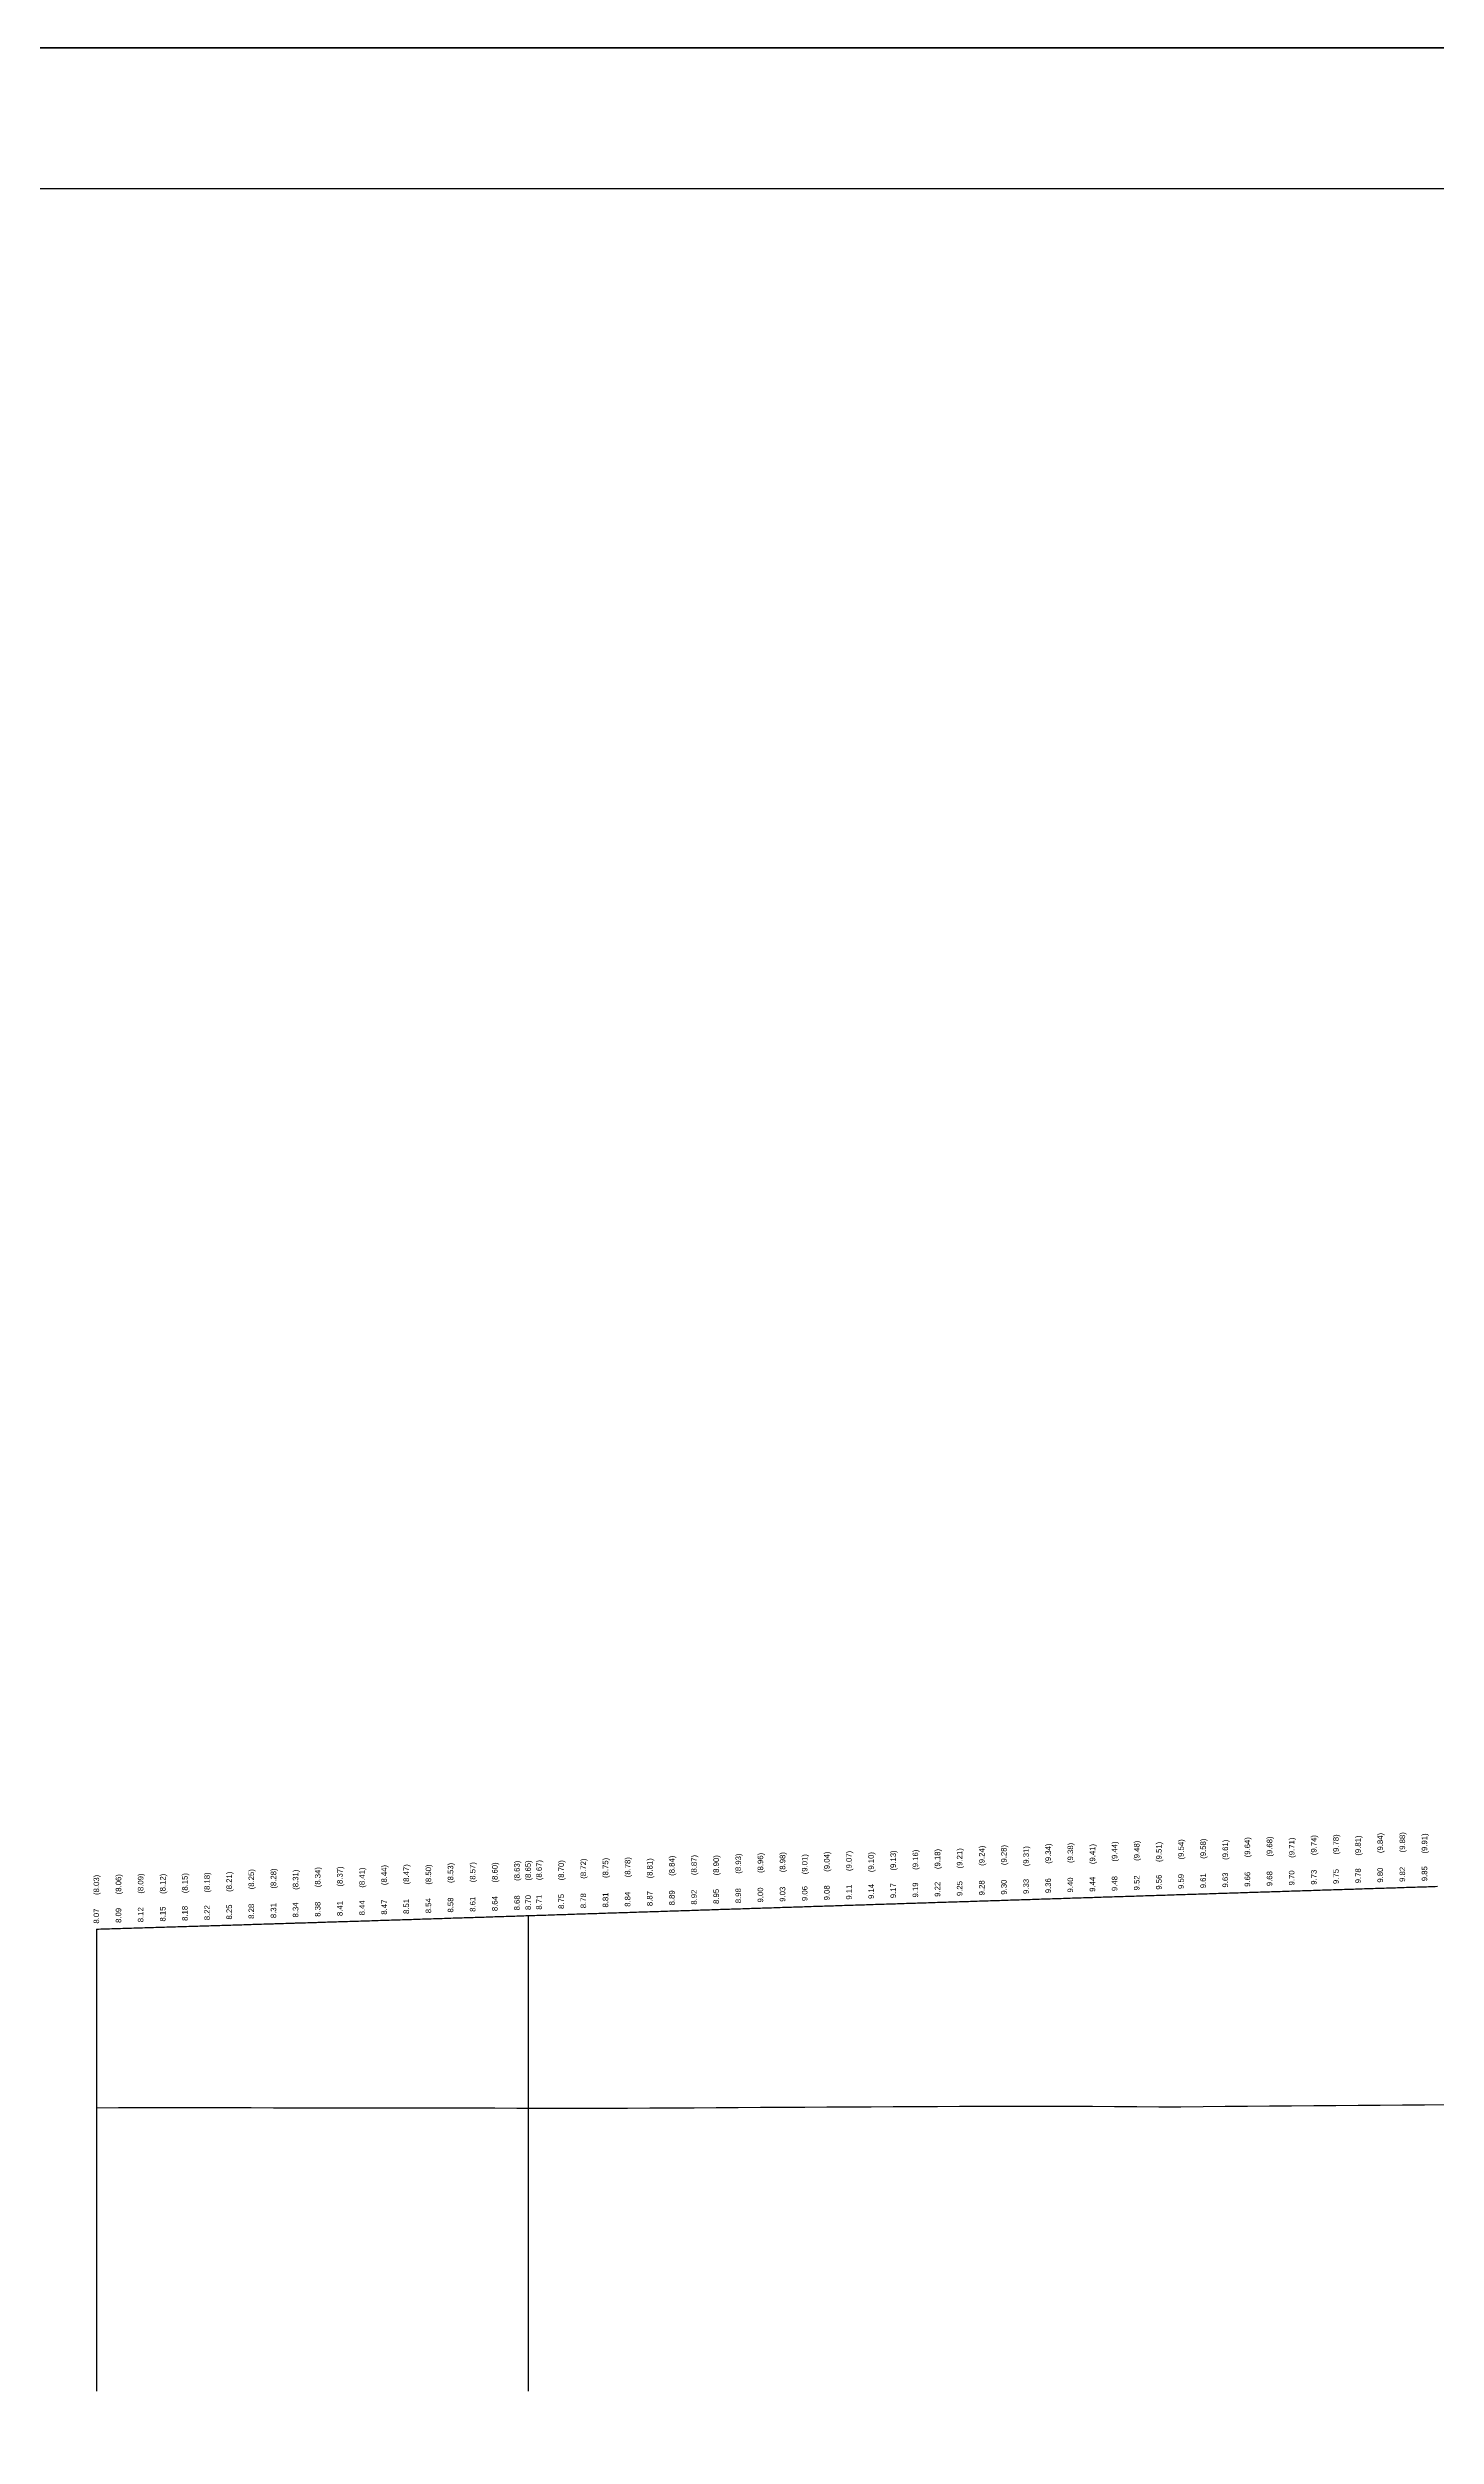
# Model space of a CAD drawing. Header units: millimetres. Extents: x 1864 to 10174863, y -4887456 to 5366151.
# Drawn here: x 6466644 to 6529370, y -10390 to 97511 of the extents above; entities that cross this region are included whole.
import ezdxf
from ezdxf import colors
from ezdxf.entities.mleader import LeaderData, LeaderLine
from ezdxf.enums import TextEntityAlignment as Align
from ezdxf.math import Vec2, Vec3

# ---------------------------------------------------------------- set-up
doc = ezdxf.new("R2010")
doc.units = ezdxf.units.MM
doc.layers.add('1-Бетон', color=106, linetype='Continuous', lineweight=35)
doc.layers.add('ИС_Выноска', color=3, linetype='Continuous', lineweight=18)
for name, color, linetype in [('Красный профиль', 1, 'Continuous'), ('Рабочие отметки', 7, 'Continuous'), ('Рабочие отметки доп.', 7, 'Continuous'), ('Черный профиль', 3, 'Continuous')]:
    doc.layers.add(name, color=color, linetype=linetype)
doc.styles.add('0', font='isocpeur.ttf', dxfattribs={"width": 0.8, "oblique": 15})
doc.styles.get("Standard").update_dxf_attribs({"font": 'arial.ttf'})

msp = doc.modelspace()

# ---------------------------------------------------------------- linework, layer by layer
at = {"color": 1}
msp.add_lwpolyline([(6417088, 91146.6), (6986110.6, 91146.6), (6986110.6, -72566.7), (6417088, -72566.7)], close=True, dxfattribs=at)
at = {"layer": '1-Бетон', "color": 6}
msp.add_lwpolyline([(6402815.7, 97510.8), (7328166.6, 97510.8), (7328166.6, -105940.4), (6402815.7, -105940.4)], close=True, dxfattribs=at)
at = {"layer": 'Красный профиль', "linetype": 'Continuous'}
for p, q in [((6488343.1, 13130.9), (6488343.1, -8355.7)), ((6468838.6, 12518.7), (6468838.6, -8355.7))]:
    msp.add_line(p, q, dxfattribs=at)
at = {"layer": 'Красный профиль', "linetype": 'Continuous', "flags": 128}
msp.add_lwpolyline([(6468838.6, 12518.7), (6468938.1, 12521.7), (6469037.6, 12524.8), (6469137.1, 12527.8), (6469236.6, 12530.8), (6469336.1, 12533.8), (6469435.6, 12536.8), (6469535.1, 12539.8), (6469634.7, 12542.9), (6469734.2, 12545.9), (6469833.7, 12548.9), (6469838.6, 12549), (6469933.2, 12551.9), (6470032.7, 12554.9), (6470132.2, 12558), (6470231.7, 12561), (6470331.2, 12564), (6470430.8, 12567.1), (6470530.3, 12570.1), (6470629.8, 12573.1), (6470729.3, 12576.1), (6470828.8, 12579.2), (6470838.6, 12579.5), (6470928.3, 12582.2), (6471027.8, 12585.3), (6471127.3, 12588.3), (6471226.9, 12591.3), (6471326.4, 12594.4), (6471425.9, 12597.4), (6471525.4, 12600.4), (6471624.9, 12603.5), (6471724.4, 12606.5), (6471823.9, 12609.6), (6471838.6, 12610), (6471923.5, 12612.6), (6472023, 12615.7), (6472122.5, 12618.7), (6472222, 12621.8), (6472321.5, 12624.8), (6472421, 12627.9), (6472520.5, 12630.9), (6472620, 12634), (6472719.6, 12637), (6472819.1, 12640.1), (6472838.6, 12640.7), (6472918.6, 12643.1), (6473018.1, 12646.2), (6473117.6, 12649.3), (6473217.1, 12652.3), (6473316.6, 12655.4), (6473416.1, 12658.5), (6473515.7, 12661.5), (6473615.2, 12664.6), (6473714.7, 12667.6), (6473814.2, 12670.7), (6473838.6, 12671.5), (6473913.7, 12673.8), (6474013.2, 12676.9), (6474112.7, 12679.9), (6474212.2, 12683), (6474311.8, 12686.1), (6474411.3, 12689.1), (6474510.8, 12692.2), (6474610.3, 12695.3), (6474709.8, 12698.4), (6474809.3, 12701.5), (6474838.6, 12702.4), (6474908.8, 12704.5), (6475008.3, 12707.6), (6475107.9, 12710.7), (6475207.4, 12713.8), (6475306.9, 12716.9), (6475406.4, 12720), (6475505.9, 12723), (6475605.4, 12726.1), (6475704.9, 12729.2), (6475804.5, 12732.3), (6475838.6, 12733.4), (6475904, 12735.4), (6476003.5, 12738.5), (6476103, 12741.6), (6476202.5, 12744.7), (6476302, 12747.8), (6476401.5, 12750.9), (6476501, 12754), (6476600.6, 12757.1), (6476700.1, 12760.2), (6476799.6, 12763.3), (6476838.6, 12764.5), (6476899.1, 12766.4), (6476998.6, 12769.5), (6477098.1, 12772.6), (6477197.6, 12775.7), (6477297.1, 12778.8), (6477396.7, 12781.9), (6477496.2, 12785), (6477595.7, 12788.1), (6477695.2, 12791.3), (6477794.7, 12794.4), (6477838.6, 12795.7), (6477894.2, 12797.5), (6477993.7, 12800.6), (6478093.2, 12803.7), (6478192.8, 12806.8), (6478292.3, 12810), (6478391.8, 12813.1), (6478491.3, 12816.2), (6478590.8, 12819.3), (6478690.3, 12822.4), (6478789.8, 12825.6), (6478838.6, 12827.1), (6478889.3, 12828.7), (6478988.9, 12831.8), (6479088.4, 12834.9), (6479187.9, 12838.1), (6479287.4, 12841.2), (6479386.9, 12844.3), (6479486.4, 12847.5), (6479585.9, 12850.6), (6479685.4, 12853.7), (6479785, 12856.9), (6479838.6, 12858.6), (6479884.5, 12860), (6479984, 12863.2), (6480083.5, 12866.3), (6480183, 12869.4), (6480282.5, 12872.6), (6480382, 12875.7), (6480481.6, 12878.9), (6480581.1, 12882), (6480680.6, 12885.2), (6480780.1, 12888.3), (6480838.6, 12890.2), (6480879.6, 12891.5), (6480979.1, 12894.6), (6481078.6, 12897.8), (6481178.1, 12900.9), (6481277.7, 12904.1), (6481377.2, 12907.2), (6481476.7, 12910.4), (6481576.2, 12913.5), (6481675.7, 12916.7), (6481775.2, 12919.9), (6481838.6, 12921.9), (6481874.7, 12923), (6481974.2, 12926.2), (6482073.8, 12929.3), (6482173.3, 12932.5), (6482272.8, 12935.7), (6482372.3, 12938.8), (6482471.8, 12942), (6482571.3, 12945.2), (6482670.8, 12948.3), (6482770.3, 12951.5), (6482838.6, 12953.7), (6482869.9, 12954.7), (6482969.4, 12957.9), (6483068.9, 12961), (6483168.4, 12964.2), (6483267.9, 12967.4), (6483367.4, 12970.6), (6483466.9, 12973.7), (6483566.4, 12976.9), (6483666, 12980.1), (6483765.5, 12983.3), (6483838.6, 12985.6), (6483865, 12986.5), (6483964.5, 12989.7), (6484064, 12992.8), (6484163.5, 12996), (6484263, 12999.2), (6484362.5, 13002.4), (6484462.1, 13005.6), (6484561.6, 13008.8), (6484661.1, 13012), (6484760.6, 13015.2), (6484838.6, 13017.7), (6484860.1, 13018.4), (6484959.6, 13021.6), (6485059.1, 13024.8), (6485158.7, 13028), (6485258.2, 13031.2), (6485357.7, 13034.4), (6485457.2, 13037.6), (6485556.7, 13040.8), (6485656.2, 13044), (6485755.7, 13047.2), (6485838.6, 13049.9), (6485855.2, 13050.4), (6485954.8, 13053.6), (6486054.3, 13056.8), (6486153.8, 13060), (6486253.3, 13063.2), (6486352.8, 13066.4), (6486452.3, 13069.7), (6486551.8, 13072.9), (6486651.3, 13076.1), (6486750.9, 13079.3), (6486838.6, 13082.1), (6486850.4, 13082.5), (6486949.9, 13085.7), (6487049.4, 13089), (6487148.9, 13092.2), (6487248.4, 13095.4), (6487347.9, 13098.6), (6487447.4, 13101.9), (6487547, 13105.1), (6487646.5, 13108.3), (6487746, 13111.5), (6487838.6, 13114.5), (6487845.5, 13114.8), (6487945, 13118), (6488044.5, 13121.2), (6488144, 13124.5), (6488243.5, 13127.7), (6488343.1, 13130.9), (6488443, 13134.2), (6488543, 13137.4), (6488642.9, 13140.7), (6488742.9, 13143.9), (6488838.6, 13147), (6488842.8, 13147.2), (6488942.8, 13150.4), (6489042.7, 13153.7), (6489142.7, 13156.9), (6489242.6, 13160.2), (6489342.6, 13163.4), (6489442.5, 13166.7), (6489542.5, 13169.9), (6489642.4, 13173.2), (6489742.4, 13176.4), (6489838.6, 13179.5), (6489842.3, 13179.7), (6489942.3, 13182.9), (6490042.2, 13186.2), (6490142.2, 13189.4), (6490242.1, 13192.7), (6490342.1, 13195.9), (6490442, 13199.2), (6490542, 13202.4), (6490641.9, 13205.6), (6490741.9, 13208.9), (6490838.6, 13212), (6490841.8, 13212.1), (6490941.8, 13215.4), (6491041.7, 13218.6), (6491141.7, 13221.9), (6491241.6, 13225.1), (6491341.6, 13228.4), (6491441.5, 13231.6), (6491541.5, 13234.9), (6491641.4, 13238.1), (6491741.4, 13241.3), (6491838.6, 13244.5), (6491841.3, 13244.6), (6491941.3, 13247.8), (6492041.2, 13251.1), (6492141.2, 13254.3), (6492241.1, 13257.6), (6492341.1, 13260.8), (6492441, 13264), (6492541, 13267.3), (6492640.9, 13270.5), (6492740.9, 13273.8), (6492838.6, 13276.9), (6492840.8, 13277), (6492940.8, 13280.3), (6493040.7, 13283.5), (6493140.7, 13286.7), (6493240.6, 13290), (6493340.6, 13293.2), (6493440.5, 13296.5), (6493540.5, 13299.7), (6493640.4, 13303), (6493740.4, 13306.2), (6493838.6, 13309.4), (6493840.3, 13309.4), (6493940.3, 13312.7), (6494040.2, 13315.9), (6494140.2, 13319.2), (6494240.1, 13322.4), (6494340.1, 13325.6), (6494440, 13328.9), (6494540, 13332.1), (6494639.9, 13335.4), (6494739.9, 13338.6), (6494838.6, 13341.8), (6494839.8, 13341.8), (6494939.8, 13345.1), (6495039.7, 13348.3), (6495139.7, 13351.5), (6495239.6, 13354.8), (6495339.6, 13358), (6495439.5, 13361.3), (6495539.5, 13364.5), (6495639.4, 13367.7), (6495739.4, 13371), (6495838.6, 13374.2), (6495839.3, 13374.2), (6495939.3, 13377.5), (6496039.2, 13380.7), (6496139.2, 13383.9), (6496239.1, 13387.2), (6496339.1, 13390.4), (6496439, 13393.6), (6496539, 13396.9), (6496638.9, 13400.1), (6496738.9, 13403.3), (6496838.6, 13406.6), (6496838.8, 13406.6), (6496938.8, 13409.8), (6497038.7, 13413), (6497138.7, 13416.3), (6497238.6, 13419.5), (6497338.6, 13422.8), (6497438.5, 13426), (6497538.5, 13429.2), (6497638.4, 13432.5), (6497738.4, 13435.7), (6497838.3, 13438.9), (6497838.6, 13438.9), (6497938.3, 13442.2), (6498038.2, 13445.4), (6498138.2, 13448.6), (6498238.1, 13451.9), (6498338.1, 13455.1), (6498438, 13458.3), (6498538, 13461.6), (6498637.9, 13464.8), (6498737.9, 13468), (6498837.8, 13471.2), (6498838.6, 13471.3), (6498937.8, 13474.5), (6499037.7, 13477.7), (6499137.7, 13480.9), (6499237.6, 13484.2), (6499337.6, 13487.4), (6499437.5, 13490.6), (6499537.5, 13493.9), (6499637.4, 13497.1), (6499737.4, 13500.3), (6499837.3, 13503.6), (6499838.6, 13503.6), (6499937.3, 13506.8), (6500037.2, 13510), (6500137.2, 13513.2), (6500237.1, 13516.5), (6500337.1, 13519.7), (6500437, 13522.9), (6500537, 13526.2), (6500636.9, 13529.4), (6500736.9, 13532.6), (6500836.8, 13535.9), (6500838.6, 13535.9), (6500936.8, 13539.1), (6501036.7, 13542.3), (6501136.7, 13545.5), (6501236.6, 13548.8), (6501336.6, 13552), (6501436.5, 13555.2), (6501536.5, 13558.4), (6501636.4, 13561.7), (6501736.4, 13564.9), (6501836.3, 13568.1), (6501838.6, 13568.2), (6501936.3, 13571.4), (6502036.2, 13574.6), (6502136.2, 13577.8), (6502236.1, 13581), (6502336.1, 13584.3), (6502436, 13587.5), (6502536, 13590.7), (6502636, 13593.9), (6502735.9, 13597.2), (6502835.9, 13600.4), (6502838.6, 13600.5), (6502935.8, 13603.6), (6503035.8, 13606.8), (6503135.7, 13610.1), (6503235.7, 13613.3), (6503335.6, 13616.5), (6503435.6, 13619.7), (6503535.5, 13623), (6503635.5, 13626.2), (6503735.4, 13629.4), (6503835.4, 13632.6), (6503838.6, 13632.7), (6503935.3, 13635.8), (6504035.3, 13639.1), (6504135.2, 13642.3), (6504235.2, 13645.5), (6504335.1, 13648.7), (6504435.1, 13652), (6504535, 13655.2), (6504635, 13658.4), (6504734.9, 13661.6), (6504834.9, 13664.8), (6504838.6, 13665), (6504934.8, 13668.1), (6505034.8, 13671.3), (6505134.7, 13674.5), (6505234.7, 13677.7), (6505334.6, 13681), (6505434.6, 13684.2), (6505534.5, 13687.4), (6505634.5, 13690.6), (6505734.4, 13693.8), (6505834.4, 13697.1), (6505838.6, 13697.2), (6505934.3, 13700.3), (6506034.3, 13703.5), (6506134.2, 13706.7), (6506234.2, 13709.9), (6506334.1, 13713.2), (6506434.1, 13716.4), (6506534, 13719.6), (6506634, 13722.8), (6506733.9, 13726), (6506833.9, 13729.2), (6506838.6, 13729.4), (6506933.8, 13732.5), (6507033.8, 13735.7), (6507133.7, 13738.9), (6507233.7, 13742.1), (6507333.6, 13745.3), (6507433.6, 13748.5), (6507533.5, 13751.8), (6507633.5, 13755), (6507733.4, 13758.2), (6507833.4, 13761.4), (6507838.6, 13761.6), (6507933.3, 13764.6), (6508033.3, 13767.8), (6508133.2, 13771.1), (6508233.2, 13774.3), (6508333.1, 13777.5), (6508433.1, 13780.7), (6508533, 13783.9), (6508633, 13787.1), (6508732.9, 13790.4), (6508832.9, 13793.6), (6508838.6, 13793.7), (6508932.8, 13796.8), (6509032.8, 13800), (6509132.7, 13803.2), (6509232.7, 13806.4), (6509332.6, 13809.6), (6509432.6, 13812.8), (6509532.5, 13816.1), (6509632.5, 13819.3), (6509732.4, 13822.5), (6509832.4, 13825.7), (6509838.6, 13825.9), (6509932.3, 13828.9), (6510032.3, 13832.1), (6510132.2, 13835.3), (6510232.2, 13838.6), (6510332.1, 13841.8), (6510432.1, 13845), (6510532, 13848.2), (6510632, 13851.4), (6510731.9, 13854.6), (6510831.9, 13857.8), (6510838.6, 13858), (6510931.8, 13861), (6511031.8, 13864.2), (6511131.7, 13867.5), (6511231.7, 13870.7), (6511331.6, 13873.9), (6511431.6, 13877.1), (6511531.5, 13880.3), (6511631.5, 13883.5), (6511731.4, 13886.7), (6511831.4, 13889.9), (6511838.6, 13890.2), (6511931.3, 13893.1), (6512031.3, 13896.3), (6512131.2, 13899.5), (6512231.2, 13902.8), (6512331.1, 13906), (6512431.1, 13909.2), (6512531, 13912.4), (6512631, 13915.6), (6512730.9, 13918.8), (6512830.9, 13922), (6512838.6, 13922.3), (6512930.8, 13925.2), (6513030.8, 13928.4), (6513130.7, 13931.6), (6513230.7, 13934.8), (6513330.6, 13938), (6513430.6, 13941.2), (6513530.5, 13944.5), (6513630.5, 13947.7), (6513730.4, 13950.9), (6513830.4, 13954.1), (6513838.6, 13954.3), (6513930.3, 13957.3), (6514030.3, 13960.5), (6514130.2, 13963.7), (6514230.2, 13966.9), (6514330.1, 13970.1), (6514430.1, 13973.3), (6514530, 13976.5), (6514630, 13979.7), (6514729.9, 13982.9), (6514829.9, 13986.1), (6514838.6, 13986.4), (6514929.8, 13989.3), (6515029.8, 13992.5), (6515129.7, 13995.7), (6515229.7, 13998.9), (6515329.6, 14002.1), (6515429.6, 14005.3), (6515529.5, 14008.5), (6515629.5, 14011.7), (6515729.4, 14014.9), (6515829.4, 14018.1), (6515838.6, 14018.4), (6515929.3, 14021.4), (6516029.3, 14024.6), (6516129.2, 14027.8), (6516229.2, 14031), (6516329.1, 14034.2), (6516429.1, 14037.4), (6516529, 14040.6), (6516629, 14043.8), (6516728.9, 14047), (6516828.9, 14050.2), (6516838.6, 14050.5), (6516928.8, 14053.4), (6517028.8, 14056.6), (6517128.7, 14059.8), (6517228.7, 14063), (6517328.6, 14066.2), (6517428.6, 14069.4), (6517528.5, 14072.6), (6517628.5, 14075.8), (6517728.4, 14079), (6517828.4, 14082.2), (6517838.6, 14082.5), (6517928.3, 14085.4), (6518028.3, 14088.6), (6518128.2, 14091.8), (6518228.2, 14095), (6518328.1, 14098.1), (6518428.1, 14101.3), (6518528, 14104.5), (6518628, 14107.7), (6518727.9, 14110.9), (6518827.9, 14114.1), (6518838.6, 14114.5), (6518927.8, 14117.3), (6519027.8, 14120.5), (6519127.7, 14123.7), (6519227.7, 14126.9), (6519327.6, 14130.1), (6519427.6, 14133.3), (6519527.5, 14136.5), (6519627.5, 14139.7), (6519727.4, 14142.9), (6519827.4, 14146.1), (6519838.6, 14146.5), (6519927.3, 14149.3), (6520027.3, 14152.5), (6520127.2, 14155.7), (6520227.2, 14158.9), (6520327.2, 14162.1), (6520427.1, 14165.3), (6520527.1, 14168.5), (6520627, 14171.7), (6520727, 14174.8), (6520826.9, 14178), (6520838.6, 14178.4), (6520926.9, 14181.2), (6521026.8, 14184.4), (6521126.8, 14187.6), (6521226.7, 14190.8), (6521326.7, 14194), (6521426.6, 14197.2), (6521526.6, 14200.4), (6521626.5, 14203.6), (6521726.5, 14206.8), (6521826.4, 14210), (6521838.6, 14210.4), (6521926.4, 14213.2), (6522026.3, 14216.3), (6522126.3, 14219.5), (6522226.2, 14222.7), (6522326.2, 14225.9), (6522426.1, 14229.1), (6522526.1, 14232.3), (6522626, 14235.5), (6522726, 14238.7), (6522825.9, 14241.9), (6522838.6, 14242.3), (6522925.9, 14245.1), (6523025.8, 14248.3), (6523125.8, 14251.4), (6523225.7, 14254.6), (6523325.7, 14257.8), (6523425.6, 14261), (6523525.6, 14264.2), (6523625.5, 14267.4), (6523725.5, 14270.6), (6523825.4, 14273.8), (6523838.6, 14274.2), (6523925.4, 14277), (6524025.3, 14280.1), (6524125.3, 14283.3), (6524225.2, 14286.5), (6524325.2, 14289.7), (6524425.1, 14292.9), (6524525.1, 14296.1), (6524625, 14299.3), (6524725, 14302.5), (6524824.9, 14305.6), (6524838.6, 14306.1), (6524924.9, 14308.8), (6525024.8, 14312), (6525124.8, 14315.2), (6525224.7, 14318.4), (6525324.7, 14321.6), (6525424.6, 14324.8), (6525524.6, 14327.9), (6525624.5, 14331.1), (6525724.5, 14334.3), (6525824.4, 14337.5), (6525838.6, 14337.9), (6525924.4, 14340.7), (6526024.3, 14343.9), (6526124.3, 14347), (6526224.2, 14350.2), (6526324.2, 14353.4), (6526424.1, 14356.6), (6526524.1, 14359.8), (6526624, 14363), (6526724, 14366.1), (6526823.9, 14369.3), (6526838.6, 14369.8), (6526923.9, 14372.5), (6527023.8, 14375.7), (6527123.8, 14378.9), (6527223.7, 14382.1), (6527323.7, 14385.2), (6527423.6, 14388.4), (6527523.6, 14391.6), (6527623.5, 14394.8), (6527723.5, 14398), (6527823.4, 14401.2), (6527838.6, 14401.6), (6527923.4, 14404.3), (6528023.3, 14407.5), (6528123.3, 14410.7), (6528223.2, 14413.9), (6528323.2, 14417.1), (6528423.1, 14420.2), (6528523.1, 14423.4), (6528623, 14426.6), (6528723, 14429.8), (6528822.9, 14433), (6528838.6, 14433.5), (6528922.9, 14436.1), (6529022.8, 14439.3), (6529122.8, 14442.5), (6529222.7, 14445.7), (6529322.7, 14448.9), (6529422.6, 14452)], dxfattribs=at)
at = {"layer": 'Черный профиль', "linetype": 'Continuous', "flags": 128}
msp.add_lwpolyline([(6468838.6, 4451.4), (6468838.6, 4451.4), (6469838.6, 4455.5), (6470838.6, 4458.6), (6471838.6, 4458.7), (6472838.6, 4457.6), (6473838.6, 4456.4), (6474838.6, 4455.3), (6475838.6, 4454.2), (6476838.6, 4453), (6477838.6, 4451.8), (6478838.6, 4450.7), (6479838.6, 4449.5), (6480838.6, 4448.3), (6481838.6, 4447.1), (6482838.6, 4445.9), (6483838.6, 4444.6), (6484838.6, 4442.6), (6485838.6, 4440.6), (6486838.6, 4438.6), (6487838.6, 4436.6), (6488838.6, 4434.6), (6489838.6, 4432.5), (6490838.6, 4430.5), (6491838.6, 4431.7), (6492838.6, 4437), (6493838.6, 4442.3), (6494838.6, 4447.5), (6495838.6, 4452.8), (6496838.6, 4458.1), (6497838.6, 4463.3), (6498838.6, 4468.6), (6499838.6, 4473.8), (6500838.6, 4479.1), (6501838.6, 4484.3), (6502838.6, 4489.5), (6503838.6, 4494.7), (6504838.6, 4499.9), (6505838.6, 4504.9), (6506838.6, 4509.2), (6507838.6, 4513.6), (6508838.6, 4517.9), (6509838.6, 4522.2), (6510838.6, 4526.5), (6511838.6, 4527.7), (6512838.6, 4522.3), (6513838.6, 4515.6), (6514838.6, 4508.9), (6515838.6, 4502.2), (6516838.6, 4495.5), (6517838.6, 4497.2), (6518838.6, 4505.4), (6519838.6, 4513.6), (6520838.6, 4521.7), (6521838.6, 4529.9), (6522838.6, 4538.1), (6523838.6, 4546.3), (6524838.6, 4554.6), (6525838.6, 4562.8), (6526838.6, 4571), (6527838.6, 4579.3), (6528838.6, 4587.5), (6529838.6, 4595.8)], dxfattribs=at)

# ---------------------------------------------------------------- texts
at = {"layer": 'Рабочие отметки', "linetype": 'Continuous'}
for s, p in [('9.68', (6521838.6, 14460.4)), ('9.70', (6522838.6, 14492.3)), ('9.73', (6523838.6, 14524.2)), ('9.75', (6524838.6, 14556.1)), ('9.78', (6525838.6, 14587.9)), ('9.80', (6526838.6, 14619.8)), ('9.82', (6527838.6, 14651.6)), ('9.85', (6528838.6, 14683.5)), ('8.68', (6487838.6, 13364.5)), ('8.70', (6488343.1, 13380.9)), ('8.71', (6488838.6, 13397)), ('8.75', (6489838.6, 13429.5)), ('8.78', (6490838.6, 13462)), ('8.81', (6491838.6, 13494.5)), ('8.84', (6492838.6, 13526.9)), ('8.87', (6493838.6, 13559.4)), ('8.89', (6494838.6, 13591.8)), ('8.92', (6495838.6, 13624.2)), ('8.95', (6496838.6, 13656.6)), ('8.98', (6497838.6, 13688.9)), ('9.00', (6498838.6, 13721.3)), ('9.03', (6499838.6, 13753.6)), ('9.06', (6500838.6, 13785.9)), ('9.08', (6501838.6, 13818.2)), ('9.11', (6502838.6, 13850.5)), ('9.14', (6503838.6, 13882.7)), ('9.17', (6504838.6, 13915)), ('9.19', (6505838.6, 13947.2)), ('9.22', (6506838.6, 13979.4)), ('9.25', (6507838.6, 14011.6)), ('9.28', (6508838.6, 14043.7)), ('9.30', (6509838.6, 14075.9)), ('9.33', (6510838.6, 14108)), ('9.36', (6511838.6, 14140.2)), ('9.40', (6512838.6, 14172.3)), ('9.44', (6513838.6, 14204.3)), ('9.48', (6514838.6, 14236.4)), ('9.52', (6515838.6, 14268.4)), ('9.56', (6516838.6, 14300.5)), ('9.59', (6517838.6, 14332.5)), ('9.61', (6518838.6, 14364.5)), ('9.63', (6519838.6, 14396.5)), ('9.66', (6520838.6, 14428.4)), ('8.07', (6468838.6, 12768.7)), ('8.09', (6469838.6, 12799)), ('8.12', (6470838.6, 12829.5)), ('8.15', (6471838.6, 12860)), ('8.18', (6472838.6, 12890.7)), ('8.22', (6473838.6, 12921.5)), ('8.25', (6474838.6, 12952.4)), ('8.28', (6475838.6, 12983.4)), ('8.31', (6476838.6, 13014.5)), ('8.34', (6477838.6, 13045.7)), ('8.38', (6478838.6, 13077.1)), ('8.41', (6479838.6, 13108.6)), ('8.44', (6480838.6, 13140.2)), ('8.47', (6481838.6, 13171.9)), ('8.51', (6482838.6, 13203.7)), ('8.54', (6483838.6, 13235.6)), ('8.58', (6484838.6, 13267.7)), ('8.61', (6485838.6, 13299.9)), ('8.64', (6486838.6, 13332.1))]:
    msp.add_text(s, height=250, rotation=90.000002, dxfattribs=at).set_placement(p, align=Align.MIDDLE_LEFT)
at = {"layer": 'Рабочие отметки доп.', "linetype": 'Continuous'}
for s, p in [('(9.24)', (6508838.6, 15377.1)), ('(9.28)', (6509838.6, 15409.2)), ('(9.31)', (6510838.6, 15358)), ('(9.34)', (6511838.6, 15473.5)), ('(9.38)', (6512838.6, 15505.6)), ('(9.41)', (6513838.6, 15454.3)), ('(9.44)', (6514838.6, 15569.7)), ('(9.48)', (6515838.6, 15601.8)), ('(9.51)', (6516838.6, 15550.5)), ('(9.54)', (6517838.6, 15665.8)), ('(9.58)', (6518838.6, 15697.8)), ('(9.61)', (6519838.6, 15646.5)), ('(9.64)', (6520838.6, 15761.7)), ('(9.68)', (6521838.6, 15793.7)), ('(9.71)', (6522838.6, 15742.3)), ('(9.74)', (6523838.6, 15857.5)), ('(9.78)', (6524838.6, 15889.4)), ('(9.81)', (6525838.6, 15837.9)), ('(9.84)', (6526838.6, 15953.1)), ('(9.88)', (6527838.6, 15985)), ('(9.91)', (6528838.6, 15933.5)), ('(8.25)', (6475838.6, 14316.7)), ('(8.28)', (6476838.6, 14347.8)), ('(8.31)', (6477838.6, 14295.7)), ('(8.34)', (6478838.6, 14410.4)), ('(8.37)', (6479838.6, 14441.9)), ('(8.41)', (6480838.6, 14390.2)), ('(8.44)', (6481838.6, 14505.2)), ('(8.47)', (6482838.6, 14537)), ('(8.50)', (6483838.6, 14527.3)), ('(8.53)', (6484838.6, 14601)), ('(8.57)', (6485838.6, 14633.2)), ('(8.60)', (6486838.6, 14623.8)), ('(8.63)', (6487838.6, 14697.9)), ('(8.65)', (6488343.1, 14714.3)), ('(8.67)', (6488838.6, 14730.4)), ('(8.70)', (6489838.6, 14721.2)), ('(8.72)', (6490838.6, 14795.4)), ('(8.75)', (6491838.6, 14827.8)), ('(8.78)', (6492838.6, 14860.3)), ('(8.81)', (6493838.6, 14809.4)), ('(8.84)', (6494838.6, 14925.1)), ('(8.87)', (6495838.6, 14957.5)), ('(8.90)', (6496838.6, 14948.2)), ('(8.93)', (6497838.6, 15022.3)), ('(8.96)', (6498838.6, 15054.6)), ('(8.98)', (6499838.6, 15086.9)), ('(9.01)', (6500838.6, 14994.2)), ('(9.04)', (6501838.6, 15109.9)), ('(9.07)', (6502838.6, 15142.1)), ('(9.10)', (6503838.6, 15091.1)), ('(9.13)', (6504838.6, 15165)), ('(9.16)', (6505838.6, 15197.2)), ('(9.18)', (6506838.6, 15229.4)), ('(9.21)', (6507838.6, 15261.6)), ('(8.03)', (6468838.6, 14060.4)), ('(8.06)', (6469838.6, 14090.7)), ('(8.09)', (6470838.6, 14121.1)), ('(8.12)', (6471838.6, 14110)), ('(8.15)', (6472838.6, 14140.7)), ('(8.18)', (6473838.6, 14171.5)), ('(8.21)', (6474838.6, 14202.4))]:
    msp.add_text(s, height=250, rotation=90.000002, dxfattribs=at).set_placement(p, align=Align.MIDDLE_LEFT)

# ---------------------------------------------------------------- leaders
at = {"layer": 'ИС_Выноска', "ltscale": 0.5}
ml = msp.add_multileader_mtext('Standard', dxfattribs=at)
ml.set_content('\\A1;Асфальтобетон А16Вт по ГОСТ 58406.2-2020 на ПБВ60 по ГОСТ 52056-2003                                -50мм\\PАсфальтобетон А22 Нт по ГОСТ 58406.2-2020 на БНД 50/70 по ГОСТ 33133-2020                       -60мм\\PГидроизоляция                                    -5 мм\\PВыравнивающий слой                        -min 30 мм', color=256, style='0')
ml.set_leader_properties(color=256, linetype='ByLayer', lineweight=-1)
ml.build(insert=Vec2(0, 0))
ml.multileader.update_dxf_attribs({"text_left_attachment_type": 6, "text_right_attachment_type": 6, "dogleg_length": 0.36, "arrow_head_size": 450, "scale": 75})
ctx = ml.context
ctx.base_point, ctx.scale, ctx.char_height, ctx.arrow_head_size, ctx.landing_gap_size, ctx.plane_origin, ctx.plane_x_axis, ctx.plane_y_axis = Vec3(5775797.1, 51717.5, 5778.2), 75, 500, 450, 18, Vec3(5775217, 80742.9, 5778.2), Vec3(1, 0.00000002), Vec3(-0.00000002, 1)
ctx.left_attachment, ctx.right_attachment = 6, 6
notes = []
notes.append((ctx, [(0, (1, 1, 0), (5775725.1, 51717.5, 5778.2), (1, 0.00000002), 72, [(0, [(5775725.1, 41234.8, 5778.2)], 0, [])])]))
ctx.mtext.insert, ctx.mtext.text_direction, ctx.mtext.rotation, ctx.mtext.width, ctx.mtext.flow_direction = Vec3(5775815.1, 52367.5, 5778.2), Vec3(1, 0.00000002), 0.00000002, 15420.077, 5
for ctx, leaders in notes:
    for number, flags, end, landing, length, lines in leaders:
        leader = LeaderData()
        leader.index, (leader.has_last_leader_line, leader.has_dogleg_vector, leader.attachment_direction) = number, flags
        leader.last_leader_point, leader.dogleg_vector, leader.dogleg_length = Vec3(end), Vec3(landing), length
        for number, points, colour, breaks in lines:
            line = LeaderLine()
            line.index, line.vertices, line.color, line.breaks = number, Vec3.list(points), colors.encode_raw_color(colour), breaks
            leader.lines.append(line)
        ctx.leaders.append(leader)

doc.saveas('drawing.dxf')
